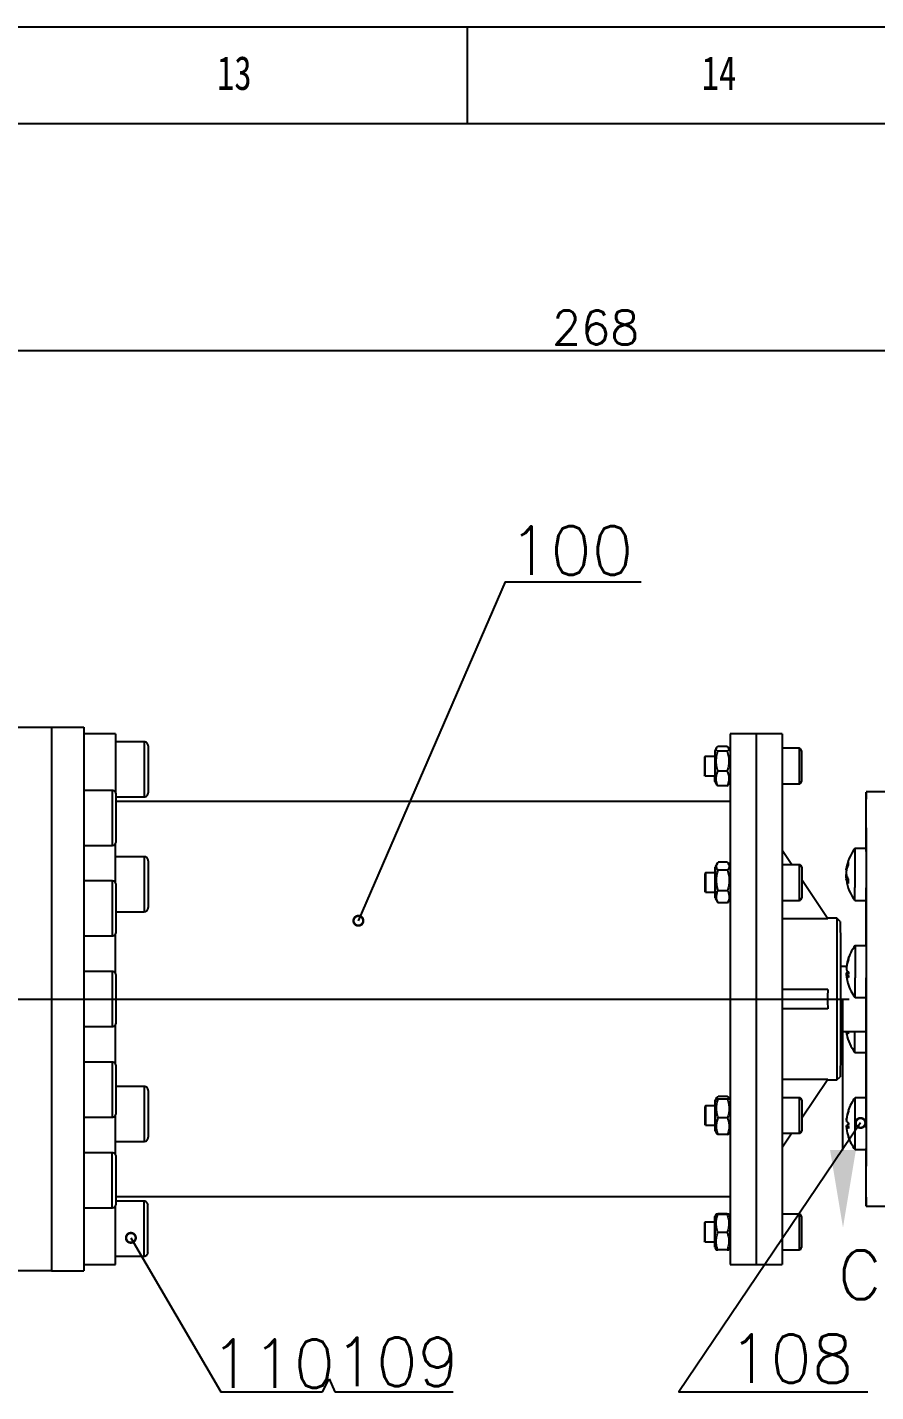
# Model space of a CAD drawing. Header units: millimetres. Extents: x 56 to 1245, y 45 to 886.
# Drawn here: x 663 to 750.5, y 745.3 to 885.8 of the extents above; entities that cross this region are included whole.
import ezdxf
from ezdxf.enums import TextEntityAlignment as Align

# ---------------------------------------------------------------- set-up
doc = ezdxf.new("R2010")
doc.units = ezdxf.units.MM
doc.layers.get('0').update_dxf_attribs({"color": 3})
doc.styles.add('SLDTEXTSTYLE1', font='hyswlongfangsong.ttf')
doc.styles.get("Standard").update_dxf_attribs({"font": 'txt', "bigfont": 'gbcbig.shx'})

# ---------------------------------------------------------------- blocks, each defined once
blk = doc.blocks.new('_DotSmall')
at = {"color": 0, "linetype": 'ByBlock', "const_width": 0.5}
blk.add_lwpolyline([(-0.0625, 0, 1), (0.0625, 0, 1)], format="xyb", close=True, dxfattribs=at)

msp = doc.modelspace()

# ---------------------------------------------------------------- linework, layer by layer
at = {"layer": 'Defpoints', "lineweight": -3}
for p, q in [((1245.36, 885.84), (56.36, 885.84)), ((708.36, 885.84), (708.36, 875.89)), ((1235.36, 875.89), (81.36, 875.89)), ((635.7, 852.52), (807.52, 852.52)), ((672.14, 813.05), (672.14, 807.03)), ((735.47, 813.05), (735.47, 758.38)), ((738.14, 813.05), (738.14, 758.38)), ((740.81, 813.05), (740.81, 758.38)), ((675.09, 812.21), (675.09, 806.55)), ((675.52, 806.97), (675.52, 811.79)), ((742.56, 811.55), (742.56, 807.88)), ((742.81, 811.3), (742.81, 808.13)), ((732.87, 810.71), (732.81, 810.65)), ((732.81, 810.65), (732.81, 808.78)), ((732.87, 810.71), (732.87, 808.71)), ((732.87, 808.71), (732.81, 808.78)), ((671.79, 807.21), (671.79, 801.55)), ((672.21, 801.97), (672.21, 806.79)), ((672.14, 797.7), (672.14, 801.73)), ((675.09, 800.38), (675.09, 794.71)), ((675.52, 795.14), (675.52, 799.96)), ((732.91, 798.71), (732.84, 798.65)), ((732.84, 798.65), (732.84, 796.78)), ((732.91, 798.71), (732.91, 796.71)), ((742.59, 799.55), (742.59, 795.88)), ((742.84, 799.3), (742.84, 796.13)), ((671.79, 797.88), (671.79, 792.21)), ((672.21, 792.64), (672.21, 797.46)), ((732.91, 796.71), (732.84, 796.78)), ((672.14, 788.36), (672.14, 792.4)), ((671.79, 788.55), (671.79, 782.88)), ((672.21, 783.3), (672.21, 788.13)), ((743.19, 785.71), (747.09, 785.71)), ((672.14, 779.03), (672.14, 783.07)), ((671.79, 779.21), (671.79, 773.55)), ((672.21, 773.97), (672.21, 778.79)), ((675.09, 776.71), (675.09, 771.05)), ((675.52, 771.47), (675.52, 776.29)), ((732.91, 774.71), (732.84, 774.65)), ((732.84, 774.65), (732.84, 772.78)), ((732.91, 774.71), (732.91, 772.71)), ((742.59, 775.55), (742.59, 771.88)), ((742.84, 775.3), (742.84, 772.13)), ((672.14, 769.7), (672.14, 773.73)), ((732.91, 772.71), (732.84, 772.78)), ((671.79, 764.21), (671.79, 769.88)), ((672.21, 764.64), (672.21, 769.46)), ((675.06, 764.88), (675.06, 759.21)), ((672.14, 758.38), (672.14, 764.4)), ((675.48, 759.64), (675.48, 764.46)), ((742.56, 763.55), (742.56, 759.88)), ((732.87, 762.71), (732.81, 762.65)), ((732.81, 762.65), (732.81, 760.78)), ((732.87, 762.71), (732.87, 760.71)), ((742.81, 763.3), (742.81, 760.13)), ((732.87, 760.71), (732.81, 760.78)), ((693.47, 745.26), (694.14, 746.6)), ((694.14, 746.6), (694.75, 745.26)), ((694.75, 745.26), (706.94, 745.26))]:
    msp.add_line(p, q, dxfattribs=at)
at = {"layer": 'Defpoints', "linetype": 'Continuous', "lineweight": -3}
for p, q in [((645.52, 813.71), (665.54, 813.71)), ((665.54, 813.71), (665.55, 813.71)), ((665.54, 813.71), (665.54, 757.71)), ((665.55, 813.71), (665.55, 757.71)), ((665.55, 813.71), (668.88, 813.71)), ((668.88, 813.71), (668.88, 757.71)), ((672.14, 813.05), (668.88, 813.05)), ((738.14, 813.05), (735.47, 813.05)), ((740.81, 813.05), (738.14, 813.05)), ((675.06, 812.21), (672.15, 812.21)), ((734.05, 811.61), (733.88, 811.3)), ((733.88, 811.3), (733.88, 810.54)), ((735.17, 811.75), (734.18, 811.75)), ((735.17, 811.24), (734.19, 811.24)), ((735.47, 811.3), (735.3, 811.6)), ((742.56, 811.55), (740.82, 811.55)), ((733.87, 810.71), (732.87, 810.71)), ((733.88, 810.54), (733.88, 810.18)), ((733.88, 810.18), (733.88, 809.79)), ((733.88, 809.79), (733.88, 809.4)), ((732.87, 808.71), (733.87, 808.71)), ((733.87, 808.45), (733.87, 808.71)), ((733.87, 808.25), (733.87, 808.45)), ((733.88, 809.4), (733.88, 809.02)), ((733.88, 809.02), (733.88, 808.69)), ((733.88, 808.69), (733.88, 808.42)), ((733.88, 808.42), (733.88, 808.23)), ((735.17, 809.2), (734.19, 809.2)), ((671.79, 807.21), (668.88, 807.21)), ((733.87, 808.15), (733.87, 808.25)), ((733.87, 808.14), (733.87, 808.15)), ((733.87, 808.13), (734.05, 807.83)), ((733.88, 808.23), (733.87, 808.14)), ((735.17, 807.68), (734.18, 807.68)), ((735.3, 807.82), (735.47, 808.13)), ((740.83, 807.88), (742.56, 807.88)), ((752.81, 807.05), (749.47, 807.05)), ((749.48, 807.04), (749.47, 807.04)), ((749.47, 807.04), (749.47, 806.94)), ((749.47, 806.94), (749.47, 806.76)), ((749.48, 806.94), (749.48, 807.04)), ((749.48, 806.76), (749.48, 806.94)), ((672.21, 806.55), (675.06, 806.55)), ((735.47, 806.05), (672.21, 806.05)), ((749.47, 806.48), (749.46, 806.11)), ((749.46, 806.11), (749.46, 805.65)), ((749.46, 805.65), (749.46, 805.11)), ((749.47, 806.76), (749.47, 806.48)), ((749.48, 806.48), (749.48, 806.76)), ((749.49, 806.11), (749.48, 806.48)), ((749.49, 805.65), (749.49, 806.11)), ((749.49, 805.11), (749.49, 805.65)), ((749.46, 805.11), (749.46, 804.48)), ((749.46, 804.48), (749.46, 803.76)), ((749.49, 804.48), (749.49, 805.11)), ((749.49, 803.76), (749.49, 804.48)), ((749.46, 803.76), (749.45, 802.97)), ((749.45, 802.97), (749.45, 802.11)), ((749.5, 802.97), (749.49, 803.76)), ((749.5, 802.11), (749.5, 802.97)), ((668.88, 801.55), (671.79, 801.55)), ((749.45, 802.11), (749.45, 801.21)), ((749.5, 801.17), (749.5, 802.11)), ((675.09, 800.38), (672.14, 800.38)), ((741.81, 799.55), (740.85, 800.99)), ((749.46, 801.21), (748.31, 801.21)), ((748.31, 801.21), (748.31, 801.21)), ((748.31, 801.21), (748.31, 801.16)), ((748.31, 801.16), (748.32, 801.01)), ((748.32, 801.01), (748.32, 800.77)), ((748.32, 800.77), (748.32, 800.45)), ((748.32, 800.45), (748.32, 800.07)), ((748.32, 800.07), (748.32, 799.63)), ((749.46, 801.21), (749.46, 801.21)), ((749.46, 801.21), (749.46, 801.16)), ((749.46, 801.16), (749.46, 801.01)), ((749.46, 801.01), (749.47, 800.77)), ((749.47, 800.77), (749.47, 800.45)), ((749.47, 800.45), (749.47, 800.07)), ((749.47, 800.07), (749.47, 799.63)), ((749.5, 800.16), (749.5, 801.17)), ((749.5, 799.09), (749.5, 800.16)), ((733.91, 798.71), (732.91, 798.71)), ((734.15, 799.71), (733.91, 799.3)), ((733.91, 799.21), (733.91, 799.29)), ((733.91, 799.29), (733.91, 799.27)), ((733.91, 799.27), (733.91, 799.16)), ((733.91, 799.04), (733.91, 799.21)), ((733.91, 799.16), (733.91, 798.95)), ((733.91, 798.78), (733.91, 799.04)), ((733.91, 798.95), (733.91, 798.66)), ((733.91, 798.71), (733.91, 798.78)), ((733.91, 798.66), (733.91, 798.32)), ((735.2, 799.82), (734.22, 799.82)), ((735.2, 798.98), (734.22, 798.98)), ((735.47, 799.36), (735.27, 799.71)), ((742.59, 799.55), (740.85, 799.55)), ((747.43, 799.12), (747.49, 799.12)), ((747.43, 799.02), (747.47, 799.02)), ((748.32, 799.63), (748.32, 799.14)), ((748.32, 799.14), (748.32, 798.64)), ((748.32, 798.64), (748.32, 798.14)), ((749.47, 799.63), (749.47, 799.14)), ((749.47, 799.14), (749.47, 798.64)), ((749.47, 798.64), (749.47, 798.14)), ((749.5, 797.97), (749.5, 799.09)), ((671.79, 797.88), (668.88, 797.88)), ((733.91, 798.32), (733.91, 797.94)), ((733.91, 797.94), (733.91, 797.54)), ((733.91, 797.54), (733.91, 797.15)), ((733.91, 797.15), (733.91, 796.8)), ((745.52, 793.99), (742.85, 797.99)), ((747.53, 798.27), (747.43, 798.27)), ((747.45, 798.18), (747.43, 798.27)), ((747.62, 798.07), (747.43, 798.07)), ((747.62, 798.04), (747.43, 798.04)), ((747.46, 798.1), (747.45, 798.18)), ((748.32, 798.14), (748.32, 797.64)), ((748.32, 797.64), (748.32, 797.19)), ((749.47, 798.14), (749.47, 797.64)), ((749.47, 797.64), (749.47, 797.19)), ((749.51, 796.79), (749.5, 797.97)), ((732.91, 796.71), (733.91, 796.71)), ((733.91, 796.8), (733.91, 796.51)), ((733.91, 796.61), (733.91, 796.71)), ((733.91, 796.37), (733.91, 796.61)), ((733.91, 796.51), (733.91, 796.29)), ((733.91, 796.2), (733.91, 796.37)), ((733.91, 796.29), (733.91, 796.16)), ((733.91, 796.13), (733.91, 796.2)), ((733.91, 796.16), (733.91, 796.13)), ((733.91, 796.13), (734.15, 795.72)), ((735.2, 796.88), (734.22, 796.88)), ((735.2, 795.61), (735.27, 795.72)), ((735.27, 795.72), (735.47, 796.07)), ((740.85, 795.88), (742.59, 795.88)), ((748.31, 795.88), (749.46, 795.88)), ((749.44, 795.88), (749.44, 795.56)), ((749.51, 795.56), (749.51, 796.79)), ((672.21, 794.71), (675.09, 794.71)), ((735.2, 795.61), (734.22, 795.61)), ((749.44, 795.56), (749.44, 794.28)), ((749.44, 794.28), (749.44, 792.97)), ((749.51, 794.28), (749.51, 795.56)), ((749.51, 792.97), (749.51, 794.28)), ((745.52, 793.99), (740.85, 793.99)), ((746.47, 794.05), (745.48, 794.05)), ((746.81, 793.71), (746.47, 794.05)), ((746.48, 794.02), (746.47, 794.05)), ((746.48, 793.9), (746.48, 794.02)), ((746.48, 793.69), (746.48, 793.9)), ((746.48, 793.39), (746.48, 793.69)), ((746.48, 793), (746.48, 793.39)), ((746.48, 792.53), (746.48, 793)), ((746.81, 793.71), (746.81, 793.7)), ((746.81, 793.7), (746.81, 793.61)), ((746.81, 793.61), (746.81, 793.42)), ((746.81, 793.42), (746.81, 793.15)), ((746.81, 793.15), (746.81, 792.78)), ((749.44, 792.97), (749.44, 791.63)), ((749.51, 791.63), (749.51, 792.97)), ((668.88, 792.21), (671.79, 792.21)), ((746.48, 791.99), (746.48, 792.53)), ((746.48, 791.37), (746.48, 791.99)), ((746.81, 792.78), (746.82, 792.34)), ((746.82, 792.34), (746.82, 791.81)), ((746.82, 791.81), (746.82, 791.22)), ((749.44, 791.63), (749.44, 791.21)), ((749.51, 790.27), (749.51, 791.63)), ((746.49, 790.68), (746.48, 791.37)), ((746.49, 789.95), (746.49, 790.68)), ((746.82, 791.22), (746.82, 790.56)), ((746.82, 790.56), (746.82, 789.84)), ((749.49, 791.21), (748.34, 791.21)), ((748.34, 791.21), (748.34, 791.2)), ((748.34, 791.2), (748.34, 791.1)), ((748.34, 791.1), (748.34, 790.9)), ((748.34, 790.9), (748.34, 790.63)), ((748.34, 790.63), (748.34, 790.27)), ((748.34, 790.27), (748.34, 789.86)), ((749.49, 791.21), (749.49, 791.2)), ((749.49, 791.2), (749.49, 791.1)), ((749.49, 791.1), (749.49, 790.9)), ((749.49, 790.9), (749.49, 790.63)), ((749.49, 790.63), (749.49, 790.27)), ((749.49, 790.27), (749.49, 789.86)), ((749.51, 788.88), (749.51, 790.27)), ((746.49, 789.16), (746.49, 789.95)), ((746.49, 788.33), (746.49, 789.16)), ((746.82, 789.84), (746.82, 789.07)), ((746.82, 789.07), (746.82, 788.27)), ((747.45, 789.05), (746.82, 789.05)), ((747.46, 789.1), (747.48, 789.1)), ((748.34, 789.86), (748.34, 789.39)), ((748.34, 789.39), (748.34, 788.9)), ((748.34, 788.9), (748.34, 788.39)), ((749.49, 789.86), (749.49, 789.39)), ((749.49, 789.39), (749.49, 788.9)), ((749.49, 788.9), (749.49, 788.39)), ((749.51, 787.48), (749.51, 788.88)), ((671.79, 788.55), (668.88, 788.55)), ((746.49, 787.48), (746.49, 788.33)), ((746.49, 786.6), (746.49, 787.48)), ((746.82, 788.27), (746.82, 787.43)), ((746.82, 787.43), (746.82, 786.58)), ((747.64, 788.15), (747.45, 788.15)), ((747.46, 788.39), (747.64, 788.39)), ((747.64, 788.14), (747.46, 788.14)), ((748.34, 788.39), (748.34, 787.89)), ((749.49, 788.39), (749.49, 787.89)), ((749.51, 786.07), (749.51, 787.48)), ((745.53, 786.71), (740.85, 786.71)), ((746.49, 785.71), (746.49, 786.6)), ((746.82, 786.58), (746.82, 785.71)), ((748.34, 785.88), (749.49, 785.88)), ((749.48, 785.57), (749.48, 785.88)), ((749.51, 784.66), (749.51, 786.07)), ((745.53, 784.71), (740.85, 784.71)), ((746.49, 784.83), (746.49, 785.71)), ((746.49, 783.95), (746.49, 784.83)), ((746.82, 785.71), (746.82, 784.85)), ((746.82, 784.85), (746.82, 784)), ((749.48, 785.01), (749.48, 785.57)), ((749.48, 784.47), (749.48, 785.01)), ((749.48, 783.97), (749.48, 784.47)), ((749.51, 783.25), (749.51, 784.66)), ((746.49, 783.1), (746.49, 783.95)), ((746.49, 782.27), (746.49, 783.1)), ((746.82, 784), (746.82, 783.16)), ((746.82, 783.16), (746.82, 782.36)), ((749.48, 783.51), (749.48, 783.97)), ((749.48, 783.12), (749.48, 783.51)), ((749.48, 782.8), (749.48, 783.12)), ((749.51, 781.86), (749.51, 783.25)), ((668.88, 782.88), (671.79, 782.88)), ((746.49, 781.48), (746.49, 782.27)), ((746.82, 782.38), (749.47, 782.38)), ((746.82, 782.36), (746.82, 781.59)), ((749.47, 782.38), (749.48, 782.43)), ((749.48, 782.57), (749.48, 782.8)), ((749.48, 782.43), (749.48, 782.57)), ((749.51, 780.48), (749.51, 781.86)), ((746.48, 780.06), (746.49, 780.75)), ((746.49, 780.75), (746.49, 781.48)), ((746.82, 781.59), (746.82, 780.87)), ((746.82, 780.87), (746.82, 780.21)), ((746.82, 780.21), (746.82, 779.62)), ((748.31, 780.21), (749.46, 780.21)), ((749.44, 780.21), (749.44, 779.12)), ((749.51, 779.12), (749.51, 780.48)), ((671.79, 779.21), (668.88, 779.21)), ((746.48, 779.44), (746.48, 780.06)), ((746.48, 778.9), (746.48, 779.44)), ((746.48, 778.43), (746.48, 778.9)), ((746.82, 779.09), (746.81, 778.65)), ((746.82, 779.62), (746.82, 779.09)), ((749.44, 779.12), (749.44, 777.8)), ((749.51, 777.8), (749.51, 779.12)), ((745.52, 777.44), (740.85, 777.44)), ((745.52, 777.44), (742.85, 773.43)), ((746.47, 777.38), (746.81, 777.71)), ((746.47, 777.38), (746.48, 777.41)), ((746.48, 778.04), (746.48, 778.43)), ((746.48, 777.74), (746.48, 778.04)), ((746.48, 777.53), (746.48, 777.74)), ((746.48, 777.41), (746.48, 777.53)), ((746.81, 778.65), (746.81, 778.28)), ((746.81, 778.28), (746.81, 778.01)), ((746.81, 778.01), (746.81, 777.82)), ((746.81, 777.82), (746.81, 777.73)), ((746.81, 777.73), (746.81, 777.71)), ((749.44, 777.8), (749.44, 776.5)), ((749.51, 776.5), (749.51, 777.8)), ((675.09, 776.71), (672.21, 776.71)), ((745.48, 777.38), (746.47, 777.38)), ((749.44, 776.5), (749.44, 775.55)), ((749.51, 775.25), (749.51, 776.5)), ((733.91, 774.71), (732.91, 774.71)), ((734.06, 775.56), (733.91, 775.3)), ((733.91, 775.19), (733.91, 775.29)), ((733.91, 775.29), (733.91, 775.28)), ((733.91, 775.28), (733.91, 775.18)), ((733.91, 775.01), (733.91, 775.19)), ((733.91, 775.18), (733.91, 774.98)), ((733.91, 774.74), (733.91, 775.01)), ((733.91, 774.98), (733.91, 774.71)), ((733.91, 774.71), (733.91, 774.74)), ((733.91, 774.71), (733.91, 774.37)), ((735.2, 775.66), (734.22, 775.66)), ((735.2, 775.41), (734.22, 775.41)), ((735.47, 775.36), (735.36, 775.56)), ((742.59, 775.55), (740.85, 775.55)), ((749.49, 775.55), (748.34, 775.55)), ((749.5, 774.05), (749.51, 775.25)), ((668.88, 773.55), (671.79, 773.55)), ((733.91, 774.37), (733.91, 773.99)), ((733.91, 773.99), (733.91, 773.6)), ((733.91, 773.6), (733.91, 773.21)), ((733.91, 773.21), (733.91, 772.85)), ((735.2, 773.47), (734.22, 773.47)), ((747.46, 773.41), (747.47, 773.41)), ((749.5, 772.89), (749.5, 774.05)), ((732.91, 772.71), (733.91, 772.71)), ((733.91, 772.85), (733.91, 772.55)), ((733.91, 772.57), (733.91, 772.71)), ((733.91, 772.34), (733.91, 772.57)), ((733.91, 772.55), (733.91, 772.32)), ((733.91, 772.19), (733.91, 772.34)), ((733.91, 772.32), (733.91, 772.18)), ((733.91, 772.13), (733.91, 772.19)), ((733.91, 772.18), (733.91, 772.13)), ((733.91, 772.13), (734.06, 771.87)), ((735.36, 771.87), (735.47, 772.07)), ((740.85, 771.88), (742.59, 771.88)), ((741.81, 771.88), (740.85, 770.44)), ((747.46, 772.67), (747.64, 772.67)), ((747.64, 772.52), (747.46, 772.52)), ((747.64, 772.52), (747.46, 772.52)), ((749.5, 771.79), (749.5, 772.89)), ((749.5, 770.76), (749.5, 771.79)), ((672.14, 771.05), (675.09, 771.05)), ((735.2, 771.77), (734.22, 771.77)), ((749.5, 769.78), (749.5, 770.76)), ((671.79, 769.88), (668.88, 769.88)), ((748.34, 770.21), (749.49, 770.21)), ((749.45, 770.21), (749.45, 769.78)), ((749.45, 769.78), (749.45, 768.88)), ((749.5, 768.88), (749.5, 769.78)), ((749.45, 768.88), (749.45, 768.05)), ((749.45, 768.05), (749.46, 767.3)), ((749.49, 768.05), (749.5, 768.88)), ((749.49, 767.3), (749.49, 768.05)), ((749.46, 767.3), (749.46, 766.63)), ((749.46, 766.63), (749.46, 766.04)), ((749.49, 766.63), (749.49, 767.3)), ((749.49, 766.04), (749.49, 766.63)), ((672.21, 765.38), (735.47, 765.38)), ((675.06, 764.88), (672.21, 764.88)), ((749.46, 766.04), (749.46, 765.54)), ((749.46, 765.54), (749.47, 765.12)), ((749.47, 765.12), (749.47, 764.8)), ((749.47, 764.8), (749.47, 764.57)), ((749.48, 765.12), (749.49, 765.54)), ((749.48, 764.8), (749.48, 765.12)), ((749.48, 764.57), (749.48, 764.8)), ((749.49, 765.54), (749.49, 766.04)), ((668.88, 764.21), (671.79, 764.21)), ((734.02, 763.55), (733.87, 763.3)), ((735.17, 763.57), (734.18, 763.57)), ((735.17, 763.52), (734.18, 763.52)), ((735.47, 763.3), (735.33, 763.55)), ((742.56, 763.55), (740.83, 763.55)), ((749.47, 764.57), (749.47, 764.43)), ((749.47, 764.38), (749.48, 764.43)), ((749.47, 764.43), (749.47, 764.38)), ((749.47, 764.38), (752.81, 764.38)), ((749.48, 764.43), (749.48, 764.57)), ((733.87, 762.71), (732.87, 762.71)), ((733.87, 763.26), (733.87, 763.3)), ((733.87, 763.3), (733.88, 763.23)), ((733.87, 763.14), (733.87, 763.26)), ((733.87, 762.92), (733.87, 763.14)), ((733.87, 762.71), (733.87, 762.92)), ((733.88, 763.23), (733.88, 763.07)), ((733.88, 763.07), (733.88, 762.82)), ((733.88, 762.82), (733.88, 762.5)), ((733.88, 762.5), (733.88, 762.14)), ((733.88, 762.14), (733.88, 761.74)), ((732.87, 760.71), (733.87, 760.71)), ((733.87, 760.48), (733.87, 760.71)), ((733.88, 761.74), (733.88, 761.35)), ((733.88, 761.35), (733.88, 760.98)), ((733.88, 760.98), (733.88, 760.65)), ((733.88, 760.65), (733.88, 760.39)), ((735.17, 761.66), (734.19, 761.66)), ((672.14, 759.21), (675.06, 759.21)), ((733.87, 760.27), (733.87, 760.48)), ((733.87, 760.15), (733.87, 760.27)), ((733.87, 760.14), (733.87, 760.15)), ((733.87, 760.13), (734.02, 759.88)), ((733.88, 760.39), (733.88, 760.22)), ((733.88, 760.22), (733.87, 760.14)), ((735.17, 759.86), (734.18, 759.86)), ((735.33, 759.88), (735.47, 760.13)), ((740.82, 759.88), (742.56, 759.88)), ((668.88, 758.38), (672.14, 758.38)), ((735.47, 758.38), (738.14, 758.38)), ((738.14, 758.38), (740.81, 758.38)), ((665.54, 757.71), (645.52, 757.71)), ((665.54, 757.71), (665.55, 757.71)), ((665.55, 757.71), (668.88, 757.71))]:
    msp.add_line(p, q, dxfattribs=at)
at = {"layer": 'Defpoints', "lineweight": -3, "ltscale": 0.5}
msp.add_line((162.23, 785.71), (747.72, 785.71), dxfattribs=at)
at = {"layer": 'Defpoints', "lineweight": -3}
for points in [[(697.16, 793.78), (712.31, 828.71), (726.3, 828.71)], [(747.09, 770.16), (747.09, 785.71)], [(748.9, 772.95), (730.19, 745.26), (749.65, 745.26)], [(673.72, 761.11), (682.99, 745.26), (693.47, 745.26)]]:
    msp.add_lwpolyline(points, dxfattribs=at)
for centre, radius, start, end in [((675.09, 811.79), 0.423, 0, 90.331), ((742.56, 811.3), 0.249, 0, 90), ((671.79, 806.79), 0.423, 0, 90.331), ((675.09, 806.97), 0.423, 269.669, 0), ((742.56, 808.13), 0.249, 270, 0), ((671.79, 801.97), 0.423, 269.669, 0), ((675.09, 799.96), 0.423, 0, 90.331), ((742.59, 799.3), 0.249, 0, 90), ((671.79, 797.46), 0.423, 0, 90.331), ((742.59, 796.13), 0.249, 270, 0), ((675.09, 795.14), 0.423, 269.669, 0), ((671.79, 792.64), 0.423, 269.669, 0), ((671.79, 788.13), 0.423, 0, 90.331), ((671.79, 783.3), 0.423, 269.669, 0), ((671.79, 778.79), 0.423, 0, 90.331), ((675.09, 776.29), 0.423, 0, 90.331), ((742.59, 775.3), 0.249, 0, 90), ((671.79, 773.97), 0.423, 269.669, 0), ((742.59, 772.13), 0.249, 270, 0), ((675.09, 771.47), 0.423, 269.669, 0), ((671.79, 769.46), 0.423, 0, 90.331), ((675.06, 764.46), 0.423, 0, 90.331), ((671.79, 764.64), 0.423, 269.669, 0), ((742.56, 763.3), 0.249, 0, 90), ((675.06, 759.64), 0.423, 269.669, 0), ((742.56, 760.13), 0.249, 270, 0)]:
    msp.add_arc(centre, radius, start, end, dxfattribs=at)
at = {"layer": 'Defpoints', "linetype": 'Continuous', "lineweight": -3}
for centre, radius, start, end in [((751.73, 798.55), 4.33, 142.0202, 172.5654), ((524.81, 797.71), 209.1, 359.726, 0.274), ((750.68, 798.68), 3.28, 159.1561, 172.2897), ((750.68, 798.38), 3.28, 159.1561, 172.2897), ((748.76, 798.86), 1.36, 193.3133, 213.148), ((748.89, 799.7), 1.28, 173.4515, 186.8693), ((748.76, 798.36), 1.36, 193.3133, 213.148), ((751.73, 798.55), 4.33, 187.7732, 217.9798), ((751.23, 797.86), 3.62, 175.9504, 183.9363), ((614.68, 796.93), 133.64, 359.5525, 0.1116), ((615.04, 796.93), 134.43, 359.5545, 0.1104), ((751.75, 788.55), 4.33, 142.0202, 164.4572), ((751.51, 788.62), 4.08, 161.4002, 173.2092), ((751.51, 788.47), 4.08, 161.4002, 173.2092), ((747.98, 788.99), 0.592, 208.0233, 235.2708), ((747.94, 789.85), 0.303, 166.5474, 194.201), ((747.94, 788.14), 0.536, 130.647, 153.1156), ((747.98, 788.42), 0.592, 208.0233, 235.2708), ((751.51, 788.48), 4.08, 186.7409, 196.2951), ((751.75, 788.55), 4.33, 196.2912, 217.9798), ((752.24, 788.22), 4.6, 176.4332, 183.5183), ((521.83, 787.37), 226.51, 359.6231, 0.1311), ((521.88, 787.37), 227.61, 359.6246, 0.1302), ((751.16, 782.77), 3.76, 187.0068, 190.8353), ((748.28, 782.72), 0.894, 202.3664, 222.6447), ((751.73, 782.88), 4.33, 190.8342, 217.9798), ((751.76, 782.38), 4.15, 180.0222, 183.6931), ((479.62, 781.84), 268.7, 359.6535, 0.1155), ((479.57, 781.84), 269.9, 359.6548, 0.1147), ((515.1, 773.71), 218.81, 359.7381, 0.2619), ((751.75, 772.88), 4.33, 142.0202, 161.7343), ((317.21, 773.39), 431.14, 359.8769, 0.2864), ((316.89, 773.39), 432.6, 359.8775, 0.2855), ((751.66, 772.92), 4.23, 161.7435, 173.3503), ((751.66, 772.83), 4.23, 161.7435, 173.3503), ((747.76, 774.2), 0.123, 158.8, 202.4116), ((747.83, 773.43), 0.502, 221.6174, 247.7885), ((747.83, 772.35), 0.487, 112.3568, 139.0544), ((747.83, 772.85), 0.502, 221.6174, 247.7885), ((751.66, 772.84), 4.23, 186.6198, 198.2291), ((752.45, 773.09), 4.82, 181.4383, 183.4507), ((752.42, 772.67), 4.78, 176.5097, 183.4603), ((457.24, 771.91), 291.11, 359.6666, 0.1099), ((457.15, 771.91), 292.35, 359.6678, 0.1092), ((747.72, 771.55), 0.0843, 189.4186, 206.6907), ((751.75, 772.88), 4.33, 198.2406, 217.9798), ((520.98, 761.71), 212.9, 359.7309, 0.2691), ((726.66, 763.13), 8.82, 359.5845, 1.0902), ((338.04, 761.78), 397.44, 359.7618, 0.1849)]:
    msp.add_arc(centre, radius, start, end, dxfattribs=at)
msp.add_ellipse((751.03, 785.71), major_axis=(0, 8.33), ratio=0.665002, start_param=1.450506, end_param=1.691086, dxfattribs=at)
for points, knots in [([(734.19, 811.24), (734.16, 811.26), (734.1, 811.31), (734.04, 811.39), (734.02, 811.46), (734.02, 811.52), (734.03, 811.57), (734.07, 811.63), (734.12, 811.69), (734.16, 811.73), (734.18, 811.75)], [0, 0, 0, 0, 0.132025, 0.331797, 0.466997, 0.534947, 0.649845, 0.765374, 0.882492, 1, 1, 1, 1]), ([(734.19, 809.2), (734.16, 809.29), (734.11, 809.46), (734.06, 809.73), (734.03, 810.01), (734.02, 810.28), (734.04, 810.53), (734.07, 810.77), (734.12, 811), (734.16, 811.16), (734.19, 811.24)], [0, 0, 0, 0, 0.1320195, 0.2645533, 0.3992467, 0.5349657, 0.6498593, 0.7653839, 0.8824968, 1, 1, 1, 1]), ([(735.17, 811.75), (735.2, 811.72), (735.25, 811.67), (735.31, 811.59), (735.33, 811.53), (735.33, 811.47), (735.32, 811.41), (735.28, 811.34), (735.22, 811.28), (735.19, 811.25), (735.17, 811.24)], [0, 0, 0, 0, 0.1818802, 0.2818079, 0.4670846, 0.5349774, 0.6211682, 0.8238827, 0.9118673, 1, 1, 1, 1]), ([(735.17, 811.24), (735.19, 811.15), (735.24, 810.97), (735.3, 810.7), (735.33, 810.43), (735.34, 810.16), (735.32, 809.91), (735.29, 809.67), (735.24, 809.43), (735.19, 809.28), (735.17, 809.2)], [0, 0, 0, 0, 0.132019, 0.264553, 0.399247, 0.534966, 0.649859, 0.765384, 0.882497, 1, 1, 1, 1]), ([(734.18, 807.68), (734.15, 807.77), (734.08, 807.95), (734.03, 808.19), (734.02, 808.42), (734.03, 808.61), (734.06, 808.8), (734.11, 809), (734.16, 809.13), (734.19, 809.2)], [0, 0, 0, 0, 0.179163, 0.359785, 0.483718, 0.60851, 0.73583, 0.86389, 1, 1, 1, 1]), ([(735.17, 809.2), (735.2, 809.13), (735.24, 809), (735.3, 808.81), (735.33, 808.62), (735.34, 808.42), (735.32, 808.2), (735.27, 807.95), (735.2, 807.77), (735.17, 807.68)], [0, 0, 0, 0, 0.13611, 0.260283, 0.385075, 0.512178, 0.640214, 0.819244, 1, 1, 1, 1]), ([(734.05, 807.83), (734.06, 807.82), (734.07, 807.79), (734.12, 807.74), (734.16, 807.7), (734.18, 807.68)], [0, 0, 0, 0, 0.1861772, 0.5924119, 1, 1, 1, 1]), ([(735.17, 807.68), (735.21, 807.71), (735.26, 807.76), (735.29, 807.81), (735.29, 807.82)], [0, 0, 0, 0, 0.701487, 1, 1, 1, 1]), ([(734.22, 798.98), (734.2, 799.02), (734.13, 799.11), (734.08, 799.24), (734.05, 799.35), (734.05, 799.44), (734.07, 799.53), (734.1, 799.62), (734.15, 799.72), (734.19, 799.78), (734.22, 799.82)], [0, 0, 0, 0, 0.132025, 0.331797, 0.466997, 0.534947, 0.649845, 0.765374, 0.882492, 1, 1, 1, 1]), ([(734.22, 796.88), (734.2, 796.97), (734.15, 797.15), (734.09, 797.43), (734.06, 797.72), (734.05, 797.99), (734.07, 798.25), (734.1, 798.5), (734.15, 798.74), (734.2, 798.9), (734.22, 798.98)], [0, 0, 0, 0, 0.132019, 0.264553, 0.399247, 0.534966, 0.649859, 0.765384, 0.882497, 1, 1, 1, 1]), ([(735.2, 799.82), (735.23, 799.77), (735.29, 799.69), (735.34, 799.56), (735.37, 799.46), (735.37, 799.37), (735.35, 799.27), (735.31, 799.16), (735.25, 799.06), (735.22, 799.01), (735.2, 798.98)], [0, 0, 0, 0, 0.1818802, 0.2818079, 0.4670846, 0.5349774, 0.6211682, 0.8238827, 0.9118673, 1, 1, 1, 1]), ([(735.2, 798.98), (735.23, 798.89), (735.28, 798.71), (735.33, 798.43), (735.37, 798.15), (735.37, 797.87), (735.35, 797.61), (735.32, 797.37), (735.27, 797.12), (735.23, 796.96), (735.2, 796.88)], [0, 0, 0, 0, 0.1320195, 0.2645533, 0.3992467, 0.5349657, 0.6498593, 0.7653839, 0.8824968, 1, 1, 1, 1]), ([(747.43, 799.03), (747.43, 799.03), (747.42, 799.02), (747.42, 799.04), (747.43, 799.08), (747.43, 799.11), (747.43, 799.12)], [0, 0, 0, 0, 0.130065, 0.452339, 0.773608, 1, 1, 1, 1]), ([(747.43, 798.27), (747.43, 798.29), (747.43, 798.33), (747.42, 798.4), (747.42, 798.47), (747.43, 798.51), (747.43, 798.53), (747.43, 798.53)], [0, 0, 0, 0, 0.230872, 0.461819, 0.691123, 0.919711, 1, 1, 1, 1]), ([(747.43, 798.82), (747.43, 798.8), (747.43, 798.76), (747.42, 798.69), (747.43, 798.63), (747.43, 798.58), (747.43, 798.56), (747.44, 798.55)], [0, 0, 0, 0, 0.213614, 0.427296, 0.639458, 0.850959, 1, 1, 1, 1]), ([(747.43, 798.04), (747.43, 798.05), (747.43, 798.07), (747.42, 798.07), (747.42, 798.05), (747.43, 798.02), (747.43, 797.99), (747.43, 797.97)], [0, 0, 0, 0, 0.213614, 0.427296, 0.639458, 0.850959, 1, 1, 1, 1]), ([(734.22, 795.61), (734.18, 795.69), (734.12, 795.84), (734.07, 796.04), (734.05, 796.23), (734.06, 796.39), (734.09, 796.55), (734.14, 796.72), (734.19, 796.83), (734.22, 796.88)], [0, 0, 0, 0, 0.179163, 0.359785, 0.483718, 0.60851, 0.73583, 0.86389, 1, 1, 1, 1]), ([(734.15, 795.72), (734.15, 795.72), (734.17, 795.68), (734.19, 795.64), (734.22, 795.61)], [0, 0, 0, 0, 0.125708, 1, 1, 1, 1]), ([(735.2, 796.88), (735.23, 796.83), (735.28, 796.72), (735.33, 796.55), (735.36, 796.39), (735.37, 796.23), (735.35, 796.04), (735.3, 795.84), (735.24, 795.69), (735.2, 795.61)], [0, 0, 0, 0, 0.13611, 0.260283, 0.385075, 0.512178, 0.640214, 0.819244, 1, 1, 1, 1]), ([(747.45, 788.95), (747.45, 788.95), (747.45, 788.95), (747.45, 788.96), (747.45, 789), (747.45, 789.05), (747.46, 789.08), (747.46, 789.1)], [0, 0, 0, 0, 0.064677, 0.31883, 0.571174, 0.822732, 1, 1, 1, 1]), ([(747.46, 788.95), (747.46, 788.93), (747.45, 788.89), (747.45, 788.82), (747.45, 788.77), (747.45, 788.73), (747.46, 788.72), (747.46, 788.71)], [0, 0, 0, 0, 0.213614, 0.427296, 0.639458, 0.850959, 1, 1, 1, 1]), ([(747.46, 788.14), (747.46, 788.16), (747.45, 788.21), (747.45, 788.28), (747.45, 788.33), (747.45, 788.37), (747.46, 788.38), (747.46, 788.39)], [0, 0, 0, 0, 0.2136137, 0.4272961, 0.6394584, 0.8509592, 1, 1, 1, 1]), ([(747.46, 788.14), (747.46, 788.15), (747.45, 788.15), (747.45, 788.13), (747.45, 788.1), (747.45, 788.05), (747.46, 788.01), (747.46, 788)], [0, 0, 0, 0, 0.213614, 0.427296, 0.639458, 0.850959, 1, 1, 1, 1]), ([(747.43, 782.38), (747.43, 782.37), (747.43, 782.35), (747.43, 782.33), (747.43, 782.31)], [0, 0, 0, 0, 0.436099, 1, 1, 1, 1]), ([(734.22, 775.41), (734.19, 775.42), (734.13, 775.45), (734.07, 775.49), (734.05, 775.52), (734.05, 775.55), (734.07, 775.57), (734.1, 775.6), (734.15, 775.63), (734.19, 775.65), (734.22, 775.66)], [0, 0, 0, 0, 0.1320248, 0.3317972, 0.4669965, 0.5349469, 0.6498451, 0.7653744, 0.8824921, 1, 1, 1, 1]), ([(734.22, 773.47), (734.2, 773.55), (734.15, 773.72), (734.09, 773.98), (734.06, 774.24), (734.05, 774.49), (734.07, 774.74), (734.1, 774.96), (734.15, 775.19), (734.2, 775.34), (734.22, 775.41)], [0, 0, 0, 0, 0.1320195, 0.2645533, 0.3992467, 0.5349657, 0.6498593, 0.7653839, 0.8824968, 1, 1, 1, 1]), ([(735.2, 775.66), (735.23, 775.64), (735.29, 775.62), (735.34, 775.58), (735.37, 775.55), (735.37, 775.53), (735.35, 775.5), (735.31, 775.46), (735.25, 775.43), (735.22, 775.42), (735.2, 775.41)], [0, 0, 0, 0, 0.1818802, 0.2818079, 0.4670846, 0.5349774, 0.6211682, 0.8238827, 0.9118673, 1, 1, 1, 1]), ([(735.2, 775.41), (735.23, 775.33), (735.28, 775.16), (735.33, 774.9), (735.36, 774.64), (735.37, 774.38), (735.35, 774.14), (735.32, 773.92), (735.27, 773.69), (735.23, 773.54), (735.2, 773.47)], [0, 0, 0, 0, 0.132019, 0.264553, 0.399247, 0.534966, 0.649859, 0.765384, 0.882497, 1, 1, 1, 1]), ([(734.22, 771.77), (734.19, 771.87), (734.12, 772.07), (734.07, 772.34), (734.05, 772.59), (734.06, 772.81), (734.09, 773.02), (734.15, 773.24), (734.2, 773.39), (734.22, 773.47)], [0, 0, 0, 0, 0.1791631, 0.3597853, 0.4837179, 0.6085102, 0.7358295, 0.8638901, 1, 1, 1, 1]), ([(735.2, 773.47), (735.23, 773.39), (735.28, 773.25), (735.33, 773.03), (735.36, 772.82), (735.37, 772.6), (735.35, 772.35), (735.3, 772.07), (735.24, 771.87), (735.2, 771.77)], [0, 0, 0, 0, 0.13611, 0.260283, 0.385075, 0.512178, 0.640214, 0.819244, 1, 1, 1, 1]), ([(747.45, 773.25), (747.45, 773.25), (747.45, 773.25), (747.45, 773.27), (747.45, 773.31), (747.45, 773.36), (747.46, 773.4), (747.46, 773.41)], [0, 0, 0, 0, 0.1267364, 0.3640257, 0.599627, 0.8344937, 1, 1, 1, 1]), ([(747.46, 773.32), (747.46, 773.3), (747.45, 773.26), (747.45, 773.19), (747.45, 773.14), (747.45, 773.11), (747.46, 773.1), (747.46, 773.09)], [0, 0, 0, 0, 0.213614, 0.427296, 0.639458, 0.850959, 1, 1, 1, 1]), ([(734.06, 771.87), (734.06, 771.87), (734.07, 771.85), (734.1, 771.83), (734.15, 771.8), (734.2, 771.78), (734.22, 771.77)], [0, 0, 0, 0, 0.1281213, 0.4157869, 0.7074076, 1, 1, 1, 1]), ([(735.2, 771.77), (735.24, 771.79), (735.3, 771.81), (735.34, 771.85), (735.35, 771.86), (735.35, 771.87)], [0, 0, 0, 0, 0.500554, 0.837547, 1, 1, 1, 1]), ([(747.45, 772.52), (747.45, 772.54), (747.45, 772.57), (747.45, 772.62), (747.45, 772.66), (747.46, 772.66), (747.46, 772.67)], [0, 0, 0, 0, 0.235399, 0.518651, 0.80102, 1, 1, 1, 1]), ([(747.46, 772.52), (747.46, 772.52), (747.45, 772.52), (747.45, 772.49), (747.45, 772.45), (747.45, 772.4), (747.46, 772.36), (747.46, 772.35)], [0, 0, 0, 0, 0.213614, 0.427296, 0.639458, 0.850959, 1, 1, 1, 1]), ([(734.18, 763.52), (734.16, 763.52), (734.1, 763.53), (734.04, 763.54), (734.02, 763.54), (734.02, 763.55), (734.03, 763.56), (734.07, 763.56), (734.11, 763.57), (734.16, 763.57), (734.18, 763.57)], [0, 0, 0, 0, 0.132025, 0.331797, 0.466997, 0.534947, 0.649845, 0.765374, 0.882492, 1, 1, 1, 1]), ([(734.19, 761.66), (734.16, 761.74), (734.11, 761.9), (734.06, 762.15), (734.02, 762.4), (734.02, 762.65), (734.03, 762.88), (734.07, 763.09), (734.12, 763.31), (734.16, 763.45), (734.18, 763.52)], [0, 0, 0, 0, 0.1320195, 0.2645533, 0.3992467, 0.5349657, 0.6498593, 0.7653839, 0.8824968, 1, 1, 1, 1]), ([(735.17, 763.57), (735.2, 763.57), (735.25, 763.57), (735.31, 763.56), (735.33, 763.55), (735.33, 763.55), (735.32, 763.54), (735.28, 763.53), (735.22, 763.53), (735.19, 763.52), (735.17, 763.52)], [0, 0, 0, 0, 0.18188, 0.281808, 0.467085, 0.534977, 0.621168, 0.823883, 0.911867, 1, 1, 1, 1]), ([(735.17, 763.52), (735.19, 763.44), (735.24, 763.28), (735.3, 763.03), (735.33, 762.78), (735.34, 762.54), (735.32, 762.31), (735.29, 762.09), (735.24, 761.88), (735.19, 761.73), (735.17, 761.66)], [0, 0, 0, 0, 0.132019, 0.264553, 0.399247, 0.534966, 0.649859, 0.765384, 0.882497, 1, 1, 1, 1]), ([(734.18, 759.86), (734.15, 759.96), (734.09, 760.17), (734.03, 760.47), (734.02, 760.73), (734.03, 760.96), (734.06, 761.19), (734.11, 761.43), (734.16, 761.58), (734.19, 761.66)], [0, 0, 0, 0, 0.1791631, 0.3597853, 0.4837179, 0.6085102, 0.7358295, 0.8638901, 1, 1, 1, 1]), ([(735.17, 761.66), (735.2, 761.58), (735.24, 761.43), (735.3, 761.2), (735.33, 760.97), (735.34, 760.74), (735.32, 760.47), (735.27, 760.18), (735.2, 759.96), (735.17, 759.86)], [0, 0, 0, 0, 0.13611, 0.260283, 0.385075, 0.512178, 0.640214, 0.819244, 1, 1, 1, 1]), ([(734.02, 759.88), (734.02, 759.88), (734.02, 759.88), (734.03, 759.87), (734.07, 759.87), (734.12, 759.86), (734.16, 759.86), (734.18, 759.86)], [0, 0, 0, 0, 0.034765, 0.273241, 0.513026, 0.756108, 1, 1, 1, 1]), ([(735.17, 759.86), (735.2, 759.86), (735.27, 759.87), (735.31, 759.87), (735.33, 759.88), (735.33, 759.88), (735.33, 759.88)], [0, 0, 0, 0, 0.4162609, 0.6965048, 0.9795783, 1, 1, 1, 1])]:
    msp.add_open_spline(points, degree=3, knots=knots, dxfattribs=at)
at = {"layer": 'Defpoints', "lineweight": -3}
msp.add_solid([(748.42, 770.16), (747.09, 762.16), (745.76, 770.16)], dxfattribs=at)

# ---------------------------------------------------------------- block references
at = {"layer": 'Defpoints', "lineweight": -3, "xscale": 2, "yscale": 2, "zscale": 2}
for p, rotation in [((697.16, 793.78), 246.5422539374492), ((748.9, 772.95), 55.95663201159192), ((673.72, 761.11), 120.3352001166718)]:
    msp.add_blockref('_DotSmall', p, dxfattribs=dict(at, rotation=rotation))

# ---------------------------------------------------------------- texts
at = {"layer": 'Defpoints', "style": 'SLDTEXTSTYLE1'}
for s, p in [('13', (682.59, 879.38)), ('14', (732.53, 879.38))]:
    msp.add_text(s, height=3.5, dxfattribs=at).set_placement(p)
at = {"layer": 'Defpoints', "lineweight": -3}
for s, p in [('100', (719.06, 831.93)), ('109', (701.12, 748.33)), ('108', (741.74, 748.66)), ('110', (688.33, 748.15))]:
    msp.add_text(s, height=5, dxfattribs=at).set_placement(p, align=Align.MIDDLE_CENTER)
at = {"layer": 'Defpoints'}
msp.add_text('C', height=5, dxfattribs=at).set_placement((746.57, 754.8))
at = {"layer": 'Defpoints', "lineweight": -3, "insert": (721.61, 854.9), "char_height": 3.5, "attachment_point": 5}
msp.add_mtext('268', dxfattribs=at)

doc.saveas('drawing.dxf')
